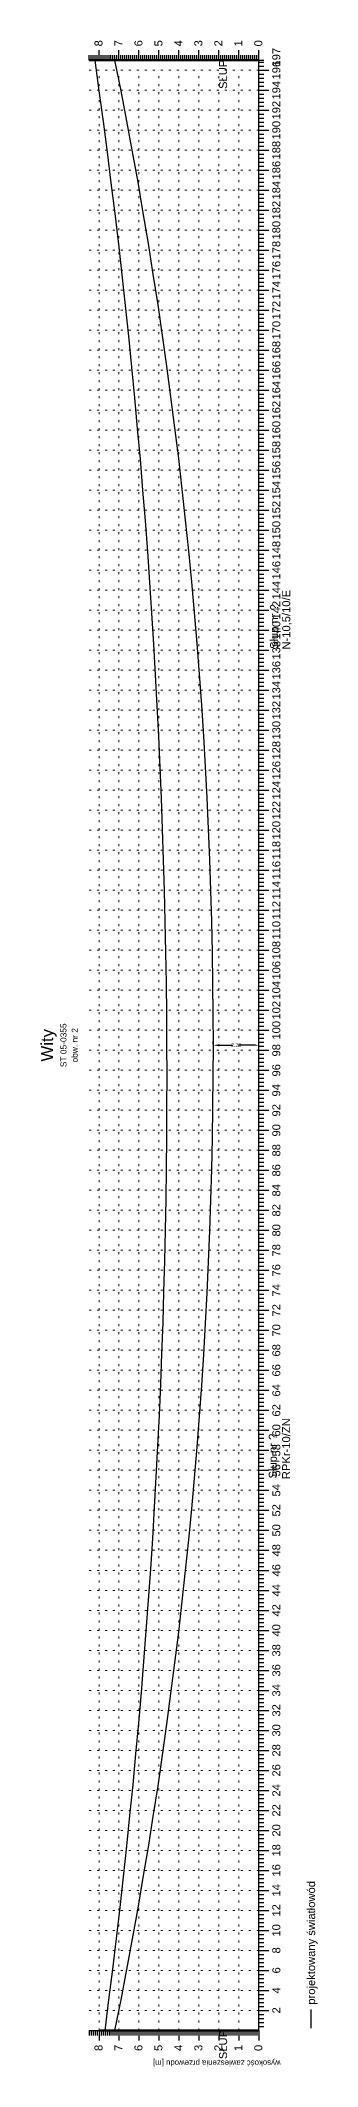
# Model space of a CAD drawing. Header units: inches. Extents: x -863 to 1426, y 1206 to 1480.
# Drawn here: x -675.5 to -661.6, y 1292.6 to 1393.9 of the extents above; entities that cross this region are included whole.
import ezdxf
from ezdxf.enums import TextEntityAlignment as Align

# ---------------------------------------------------------------- set-up
doc = ezdxf.new("R2010")
doc.units = ezdxf.units.IN
doc.header["$MEASUREMENT"] = 0
doc.linetypes.add('ACAD_ISO07W100', pattern=[3, 0, -3])
doc.layers.add('ramka', color=7, linetype='Continuous', plot=False)
doc.styles.get("Standard").update_dxf_attribs({"font": 'arial.ttf'})
doc.dimstyles.get("Standard").update_dxf_attribs({"dimtxt": 0.25, "dimasz": 0.18, "dimexe": 0.18, "dimexo": 0.0625, "dimgap": -0.09, "dimtad": 0, "dimtih": 1, "dimtoh": 1, "dimzin": 0, "dimdsep": 46, "dimtxsty": 'Standard', "dimcen": 0.09, "dimadec": 0, "dimazin": 0, "dimtfac": 1, "dimtofl": 0, "dimtmove": 0, "dimatfit": 3, "dimfxl": 1, "dimtolj": 1, "dimtzin": 0, "dimarcsym": 0})

# ---------------------------------------------------------------- blocks, each defined once
blk = doc.blocks.new('*D3')
at = {"color": 0, "lineweight": -2}
for p, q in [((-666.8, 1343.73), (-666.8, 1343.86)), ((-666.62, 1343.68), (-665.84, 1343.68)), ((-664.7, 1343.68), (-665.48, 1343.68)), ((-664.52, 1343.58), (-664.52, 1343.86))]:
    blk.add_line(p, q, dxfattribs=at)
at = {"color": 0}
for points in [[(-666.62, 1343.71), (-666.62, 1343.65), (-666.8, 1343.68)], [(-664.7, 1343.71), (-664.7, 1343.65), (-664.52, 1343.68)]]:
    blk.add_solid(points, dxfattribs=at)
at = {"layer": 'Defpoints', "color": 0}
for p in [(-666.8, 1343.67), (-664.52, 1343.68), (-664.52, 1343.52)]:
    blk.add_point(p, dxfattribs=at)
at = {"color": 0, "lineweight": 25, "insert": (-665.66, 1343.68), "char_height": 0.18, "attachment_point": 5}
blk.add_mtext('\\A1;2.28', dxfattribs=at)

msp = doc.modelspace()

# ---------------------------------------------------------------- linework, layer by layer
for p, q in [((-673.022, 1392.927), (-673.022, 1393.177)), ((-673.022, 1392.927), (-664.522, 1392.927)), ((-672.922, 1392.927), (-672.922, 1393.177)), ((-672.822, 1392.927), (-672.822, 1393.177)), ((-672.722, 1392.927), (-672.722, 1393.177)), ((-672.622, 1392.927), (-672.622, 1393.177)), ((-672.522, 1392.927), (-672.522, 1393.427)), ((-672.422, 1392.927), (-672.422, 1393.177)), ((-672.322, 1392.927), (-672.322, 1393.177)), ((-672.222, 1392.927), (-672.222, 1393.177)), ((-672.122, 1392.927), (-672.122, 1393.177)), ((-672.022, 1392.927), (-672.022, 1393.177)), ((-671.922, 1392.927), (-671.922, 1393.177)), ((-671.822, 1392.927), (-671.822, 1393.177)), ((-671.722, 1392.927), (-671.722, 1393.177)), ((-671.622, 1392.927), (-671.622, 1393.177)), ((-671.522, 1392.927), (-671.522, 1393.427)), ((-671.422, 1392.927), (-671.422, 1393.177)), ((-671.322, 1392.927), (-671.322, 1393.177)), ((-671.222, 1392.927), (-671.222, 1393.177)), ((-671.122, 1392.927), (-671.122, 1393.177)), ((-671.022, 1392.927), (-671.022, 1393.177)), ((-670.922, 1392.927), (-670.922, 1393.177)), ((-670.822, 1392.927), (-670.822, 1393.177)), ((-670.722, 1392.927), (-670.722, 1393.177)), ((-670.622, 1392.927), (-670.622, 1393.177)), ((-670.522, 1392.927), (-670.522, 1393.427)), ((-670.422, 1392.927), (-670.422, 1393.177)), ((-670.322, 1392.927), (-670.322, 1393.177)), ((-670.222, 1392.927), (-670.222, 1393.177)), ((-670.122, 1392.927), (-670.122, 1393.177)), ((-670.022, 1392.927), (-670.022, 1393.177)), ((-669.922, 1392.927), (-669.922, 1393.177)), ((-669.822, 1392.927), (-669.822, 1393.177)), ((-669.722, 1392.927), (-669.722, 1393.177)), ((-669.622, 1392.927), (-669.622, 1393.177)), ((-669.522, 1392.927), (-669.522, 1393.427)), ((-669.422, 1392.927), (-669.422, 1393.177)), ((-669.322, 1392.927), (-669.322, 1393.177)), ((-669.222, 1392.927), (-669.222, 1393.177)), ((-669.122, 1392.927), (-669.122, 1393.177)), ((-669.022, 1392.927), (-669.022, 1393.177)), ((-668.922, 1392.927), (-668.922, 1393.177)), ((-668.822, 1392.927), (-668.822, 1393.177)), ((-668.722, 1392.927), (-668.722, 1393.177)), ((-668.622, 1392.927), (-668.622, 1393.177)), ((-668.522, 1392.927), (-668.522, 1393.427)), ((-668.422, 1392.927), (-668.422, 1393.177)), ((-668.322, 1392.927), (-668.322, 1393.177)), ((-668.222, 1392.927), (-668.222, 1393.177)), ((-668.122, 1392.927), (-668.122, 1393.177)), ((-668.022, 1392.927), (-668.022, 1393.177)), ((-667.922, 1392.927), (-667.922, 1393.177)), ((-667.822, 1392.927), (-667.822, 1393.177)), ((-667.722, 1392.927), (-667.722, 1393.177)), ((-667.622, 1392.927), (-667.622, 1393.177)), ((-667.522, 1392.927), (-667.522, 1393.427)), ((-667.422, 1392.927), (-667.422, 1393.177)), ((-667.322, 1392.927), (-667.322, 1393.177)), ((-667.222, 1392.927), (-667.222, 1393.177)), ((-667.122, 1392.927), (-667.122, 1393.177)), ((-667.022, 1392.927), (-667.022, 1393.177)), ((-666.922, 1392.927), (-666.922, 1393.177)), ((-666.822, 1392.927), (-666.822, 1393.177)), ((-666.722, 1392.927), (-666.722, 1393.177)), ((-666.622, 1392.927), (-666.622, 1393.177)), ((-666.522, 1392.927), (-666.522, 1393.427)), ((-666.422, 1392.927), (-666.422, 1393.177)), ((-666.322, 1392.927), (-666.322, 1393.177)), ((-666.222, 1392.927), (-666.222, 1393.177)), ((-666.122, 1392.927), (-666.122, 1393.177)), ((-666.022, 1392.927), (-666.022, 1393.177)), ((-665.922, 1392.927), (-665.922, 1393.177)), ((-665.822, 1392.927), (-665.822, 1393.177)), ((-665.722, 1392.927), (-665.722, 1393.177)), ((-665.622, 1392.927), (-665.622, 1393.177)), ((-665.522, 1392.927), (-665.522, 1393.427)), ((-665.422, 1392.927), (-665.422, 1393.177)), ((-665.322, 1392.927), (-665.322, 1393.177)), ((-665.222, 1392.927), (-665.222, 1393.177)), ((-665.122, 1392.927), (-665.122, 1393.177)), ((-665.022, 1392.927), (-665.022, 1393.177)), ((-664.922, 1392.927), (-664.922, 1393.177)), ((-664.822, 1392.927), (-664.822, 1393.177)), ((-664.722, 1392.927), (-664.722, 1393.177)), ((-664.622, 1392.927), (-664.622, 1393.177)), ((-664.522, 1392.927), (-664.522, 1393.427)), ((-664.522, 1294.427), (-664.522, 1392.927)), ((-664.522, 1392.927), (-664.272, 1392.927)), ((-664.522, 1392.827), (-664.272, 1392.827)), ((-664.522, 1392.627), (-664.272, 1392.627)), ((-664.522, 1392.427), (-664.022, 1392.427)), ((-664.522, 1392.227), (-664.272, 1392.227)), ((-664.522, 1392.027), (-664.272, 1392.027)), ((-664.522, 1391.827), (-664.272, 1391.827)), ((-664.522, 1391.627), (-664.272, 1391.627)), ((-664.522, 1391.427), (-664.022, 1391.427)), ((-664.522, 1391.227), (-664.272, 1391.227)), ((-664.522, 1391.027), (-664.272, 1391.027)), ((-664.522, 1390.827), (-664.272, 1390.827)), ((-664.522, 1390.627), (-664.272, 1390.627)), ((-664.522, 1390.427), (-664.022, 1390.427)), ((-664.522, 1390.227), (-664.272, 1390.227)), ((-664.522, 1390.027), (-664.272, 1390.027)), ((-664.522, 1389.827), (-664.272, 1389.827)), ((-664.522, 1389.627), (-664.272, 1389.627)), ((-664.522, 1389.427), (-664.022, 1389.427)), ((-664.522, 1389.227), (-664.272, 1389.227)), ((-664.522, 1389.027), (-664.272, 1389.027)), ((-664.522, 1388.827), (-664.272, 1388.827)), ((-664.522, 1388.627), (-664.272, 1388.627)), ((-664.522, 1388.427), (-664.022, 1388.427)), ((-664.522, 1388.227), (-664.272, 1388.227)), ((-664.522, 1388.027), (-664.272, 1388.027)), ((-664.522, 1387.827), (-664.272, 1387.827)), ((-664.522, 1387.627), (-664.272, 1387.627)), ((-664.522, 1387.427), (-664.022, 1387.427)), ((-664.522, 1387.227), (-664.272, 1387.227)), ((-664.522, 1387.027), (-664.272, 1387.027)), ((-664.522, 1386.827), (-664.272, 1386.827)), ((-664.522, 1386.627), (-664.272, 1386.627)), ((-664.522, 1386.427), (-664.022, 1386.427)), ((-664.522, 1386.227), (-664.272, 1386.227)), ((-664.522, 1386.027), (-664.272, 1386.027)), ((-664.522, 1385.827), (-664.272, 1385.827)), ((-664.522, 1385.627), (-664.272, 1385.627)), ((-664.522, 1385.427), (-664.022, 1385.427)), ((-664.522, 1385.227), (-664.272, 1385.227)), ((-664.522, 1385.027), (-664.272, 1385.027)), ((-664.522, 1384.827), (-664.272, 1384.827)), ((-664.522, 1384.627), (-664.272, 1384.627)), ((-664.522, 1384.427), (-664.022, 1384.427)), ((-664.522, 1384.227), (-664.272, 1384.227)), ((-664.522, 1384.027), (-664.272, 1384.027)), ((-664.522, 1383.827), (-664.272, 1383.827)), ((-664.522, 1383.627), (-664.272, 1383.627)), ((-664.522, 1383.427), (-664.022, 1383.427)), ((-664.522, 1383.227), (-664.272, 1383.227)), ((-664.522, 1383.027), (-664.272, 1383.027)), ((-664.522, 1382.827), (-664.272, 1382.827)), ((-664.522, 1382.627), (-664.272, 1382.627)), ((-664.522, 1382.427), (-664.022, 1382.427)), ((-664.522, 1382.227), (-664.272, 1382.227)), ((-664.522, 1382.027), (-664.272, 1382.027)), ((-664.522, 1381.827), (-664.272, 1381.827)), ((-664.522, 1381.627), (-664.272, 1381.627)), ((-664.522, 1381.427), (-664.022, 1381.427)), ((-664.522, 1381.227), (-664.272, 1381.227)), ((-664.522, 1381.027), (-664.272, 1381.027)), ((-664.522, 1380.827), (-664.272, 1380.827)), ((-664.522, 1380.627), (-664.272, 1380.627)), ((-664.522, 1380.427), (-664.022, 1380.427)), ((-664.522, 1380.227), (-664.272, 1380.227)), ((-664.522, 1380.027), (-664.272, 1380.027)), ((-664.522, 1379.827), (-664.272, 1379.827)), ((-664.522, 1379.627), (-664.272, 1379.627)), ((-664.522, 1379.427), (-664.022, 1379.427)), ((-664.522, 1379.227), (-664.272, 1379.227)), ((-664.522, 1379.027), (-664.272, 1379.027)), ((-664.522, 1378.827), (-664.272, 1378.827)), ((-664.522, 1378.627), (-664.272, 1378.627)), ((-664.522, 1378.427), (-664.022, 1378.427)), ((-664.522, 1378.227), (-664.272, 1378.227)), ((-664.522, 1378.027), (-664.272, 1378.027)), ((-664.522, 1377.827), (-664.272, 1377.827)), ((-664.522, 1377.627), (-664.272, 1377.627)), ((-664.522, 1377.427), (-664.022, 1377.427)), ((-664.522, 1377.227), (-664.272, 1377.227)), ((-664.522, 1377.027), (-664.272, 1377.027)), ((-664.522, 1376.827), (-664.272, 1376.827)), ((-664.522, 1376.627), (-664.272, 1376.627)), ((-664.522, 1376.427), (-664.022, 1376.427)), ((-664.522, 1376.227), (-664.272, 1376.227)), ((-664.522, 1376.027), (-664.272, 1376.027)), ((-664.522, 1375.827), (-664.272, 1375.827)), ((-664.522, 1375.627), (-664.272, 1375.627)), ((-664.522, 1375.427), (-664.022, 1375.427)), ((-664.522, 1375.227), (-664.272, 1375.227)), ((-664.522, 1375.027), (-664.272, 1375.027)), ((-664.522, 1374.827), (-664.272, 1374.827)), ((-664.522, 1374.627), (-664.272, 1374.627)), ((-664.522, 1374.427), (-664.022, 1374.427)), ((-664.522, 1374.227), (-664.272, 1374.227)), ((-664.522, 1374.027), (-664.272, 1374.027)), ((-664.522, 1373.827), (-664.272, 1373.827)), ((-664.522, 1373.627), (-664.272, 1373.627)), ((-664.522, 1373.427), (-664.022, 1373.427)), ((-664.522, 1373.227), (-664.272, 1373.227)), ((-664.522, 1373.027), (-664.272, 1373.027)), ((-664.522, 1372.827), (-664.272, 1372.827)), ((-664.522, 1372.627), (-664.272, 1372.627)), ((-664.522, 1372.427), (-664.022, 1372.427)), ((-664.522, 1372.227), (-664.272, 1372.227)), ((-664.522, 1372.027), (-664.272, 1372.027)), ((-664.522, 1371.827), (-664.272, 1371.827)), ((-664.522, 1371.627), (-664.272, 1371.627)), ((-664.522, 1371.427), (-664.022, 1371.427)), ((-664.522, 1371.227), (-664.272, 1371.227)), ((-664.522, 1371.027), (-664.272, 1371.027)), ((-664.522, 1370.827), (-664.272, 1370.827)), ((-664.522, 1370.627), (-664.272, 1370.627)), ((-664.522, 1370.427), (-664.022, 1370.427)), ((-664.522, 1370.227), (-664.272, 1370.227)), ((-664.522, 1370.027), (-664.272, 1370.027)), ((-664.522, 1369.827), (-664.272, 1369.827)), ((-664.522, 1369.627), (-664.272, 1369.627)), ((-664.522, 1369.427), (-664.022, 1369.427)), ((-664.522, 1369.227), (-664.272, 1369.227)), ((-664.522, 1369.027), (-664.272, 1369.027)), ((-664.522, 1368.827), (-664.272, 1368.827)), ((-664.522, 1368.627), (-664.272, 1368.627)), ((-664.522, 1368.427), (-664.022, 1368.427)), ((-664.522, 1368.227), (-664.272, 1368.227)), ((-664.522, 1368.027), (-664.272, 1368.027)), ((-664.522, 1367.827), (-664.272, 1367.827)), ((-664.522, 1367.627), (-664.272, 1367.627)), ((-664.522, 1367.427), (-664.022, 1367.427)), ((-664.522, 1367.227), (-664.272, 1367.227)), ((-664.522, 1367.027), (-664.272, 1367.027)), ((-664.522, 1366.827), (-664.272, 1366.827)), ((-664.522, 1366.627), (-664.272, 1366.627)), ((-664.522, 1366.427), (-664.022, 1366.427)), ((-664.522, 1366.227), (-664.272, 1366.227)), ((-664.522, 1366.027), (-664.272, 1366.027)), ((-664.522, 1365.827), (-664.272, 1365.827)), ((-664.522, 1365.627), (-664.272, 1365.627)), ((-664.522, 1365.427), (-664.022, 1365.427)), ((-664.522, 1365.227), (-664.272, 1365.227)), ((-664.522, 1365.027), (-664.272, 1365.027)), ((-664.522, 1364.827), (-664.272, 1364.827)), ((-664.522, 1364.627), (-664.272, 1364.627)), ((-664.522, 1364.427), (-664.022, 1364.427)), ((-664.522, 1364.227), (-664.272, 1364.227)), ((-664.522, 1364.027), (-664.272, 1364.027)), ((-664.522, 1363.827), (-664.272, 1363.827)), ((-664.522, 1363.627), (-664.272, 1363.627)), ((-664.522, 1363.427), (-664.022, 1363.427)), ((-664.522, 1363.227), (-664.272, 1363.227)), ((-664.522, 1363.027), (-664.272, 1363.027)), ((-664.522, 1362.827), (-664.272, 1362.827)), ((-664.522, 1362.627), (-664.272, 1362.627)), ((-664.522, 1362.427), (-664.022, 1362.427)), ((-664.522, 1362.227), (-664.272, 1362.227)), ((-664.522, 1362.027), (-664.272, 1362.027)), ((-664.522, 1361.827), (-664.272, 1361.827)), ((-664.522, 1361.627), (-664.272, 1361.627)), ((-664.522, 1361.427), (-664.022, 1361.427)), ((-664.522, 1361.227), (-664.272, 1361.227)), ((-664.522, 1361.027), (-664.272, 1361.027)), ((-664.522, 1360.827), (-664.272, 1360.827)), ((-664.522, 1360.627), (-664.272, 1360.627)), ((-664.522, 1360.427), (-664.022, 1360.427)), ((-664.522, 1360.227), (-664.272, 1360.227)), ((-664.522, 1360.027), (-664.272, 1360.027)), ((-664.522, 1359.827), (-664.272, 1359.827)), ((-664.522, 1359.627), (-664.272, 1359.627)), ((-664.522, 1359.427), (-664.022, 1359.427)), ((-664.522, 1359.227), (-664.272, 1359.227)), ((-664.522, 1359.027), (-664.272, 1359.027)), ((-664.522, 1358.827), (-664.272, 1358.827)), ((-664.522, 1358.627), (-664.272, 1358.627)), ((-664.522, 1358.427), (-664.022, 1358.427)), ((-664.522, 1358.227), (-664.272, 1358.227)), ((-664.522, 1358.027), (-664.272, 1358.027)), ((-664.522, 1357.827), (-664.272, 1357.827)), ((-664.522, 1357.627), (-664.272, 1357.627)), ((-664.522, 1357.427), (-664.022, 1357.427)), ((-664.522, 1357.227), (-664.272, 1357.227)), ((-664.522, 1357.027), (-664.272, 1357.027)), ((-664.522, 1356.827), (-664.272, 1356.827)), ((-664.522, 1356.627), (-664.272, 1356.627)), ((-664.522, 1356.427), (-664.022, 1356.427)), ((-664.522, 1356.227), (-664.272, 1356.227)), ((-664.522, 1356.027), (-664.272, 1356.027)), ((-664.522, 1355.827), (-664.272, 1355.827)), ((-664.522, 1355.627), (-664.272, 1355.627)), ((-664.522, 1355.427), (-664.022, 1355.427)), ((-664.522, 1355.227), (-664.272, 1355.227)), ((-664.522, 1355.027), (-664.272, 1355.027)), ((-664.522, 1354.827), (-664.272, 1354.827)), ((-664.522, 1354.627), (-664.272, 1354.627)), ((-664.522, 1354.427), (-664.022, 1354.427)), ((-664.522, 1354.227), (-664.272, 1354.227)), ((-664.522, 1354.027), (-664.272, 1354.027)), ((-664.522, 1353.827), (-664.272, 1353.827)), ((-664.522, 1353.627), (-664.272, 1353.627)), ((-664.522, 1353.427), (-664.022, 1353.427)), ((-664.522, 1353.227), (-664.272, 1353.227)), ((-664.522, 1353.027), (-664.272, 1353.027)), ((-664.522, 1352.827), (-664.272, 1352.827)), ((-664.522, 1352.627), (-664.272, 1352.627)), ((-664.522, 1352.427), (-664.022, 1352.427)), ((-664.522, 1352.227), (-664.272, 1352.227)), ((-664.522, 1352.027), (-664.272, 1352.027)), ((-664.522, 1351.827), (-664.272, 1351.827)), ((-664.522, 1351.627), (-664.272, 1351.627)), ((-664.522, 1351.427), (-664.022, 1351.427)), ((-664.522, 1351.227), (-664.272, 1351.227)), ((-664.522, 1351.027), (-664.272, 1351.027)), ((-664.522, 1350.827), (-664.272, 1350.827)), ((-664.522, 1350.627), (-664.272, 1350.627)), ((-664.522, 1350.427), (-664.022, 1350.427)), ((-664.522, 1350.227), (-664.272, 1350.227)), ((-664.522, 1350.027), (-664.272, 1350.027)), ((-664.522, 1349.827), (-664.272, 1349.827)), ((-664.522, 1349.627), (-664.272, 1349.627)), ((-664.522, 1349.427), (-664.022, 1349.427)), ((-664.522, 1349.227), (-664.272, 1349.227)), ((-664.522, 1349.027), (-664.272, 1349.027)), ((-664.522, 1348.827), (-664.272, 1348.827)), ((-664.522, 1348.627), (-664.272, 1348.627)), ((-664.522, 1348.427), (-664.022, 1348.427)), ((-664.522, 1348.227), (-664.272, 1348.227)), ((-664.522, 1348.027), (-664.272, 1348.027)), ((-664.522, 1347.827), (-664.272, 1347.827)), ((-664.522, 1347.627), (-664.272, 1347.627)), ((-664.522, 1347.427), (-664.022, 1347.427)), ((-664.522, 1347.227), (-664.272, 1347.227)), ((-664.522, 1347.027), (-664.272, 1347.027)), ((-664.522, 1346.827), (-664.272, 1346.827)), ((-664.522, 1346.627), (-664.272, 1346.627)), ((-664.522, 1346.427), (-664.022, 1346.427)), ((-664.522, 1346.227), (-664.272, 1346.227)), ((-664.522, 1346.027), (-664.272, 1346.027)), ((-664.522, 1345.827), (-664.272, 1345.827)), ((-664.522, 1345.627), (-664.272, 1345.627)), ((-664.522, 1345.427), (-664.022, 1345.427)), ((-664.522, 1345.227), (-664.272, 1345.227)), ((-664.522, 1345.027), (-664.272, 1345.027)), ((-664.522, 1344.827), (-664.272, 1344.827)), ((-664.522, 1344.627), (-664.272, 1344.627)), ((-664.522, 1344.427), (-664.022, 1344.427)), ((-664.522, 1344.227), (-664.272, 1344.227)), ((-664.522, 1344.027), (-664.272, 1344.027)), ((-664.522, 1343.827), (-664.272, 1343.827)), ((-664.522, 1343.627), (-664.272, 1343.627)), ((-664.522, 1343.427), (-664.022, 1343.427)), ((-664.522, 1343.227), (-664.272, 1343.227)), ((-664.522, 1343.027), (-664.272, 1343.027)), ((-664.522, 1342.827), (-664.272, 1342.827)), ((-664.522, 1342.627), (-664.272, 1342.627)), ((-664.522, 1342.427), (-664.022, 1342.427)), ((-664.522, 1342.227), (-664.272, 1342.227)), ((-664.522, 1342.027), (-664.272, 1342.027)), ((-664.522, 1341.827), (-664.272, 1341.827)), ((-664.522, 1341.627), (-664.272, 1341.627)), ((-664.522, 1341.427), (-664.022, 1341.427)), ((-664.522, 1341.227), (-664.272, 1341.227)), ((-664.522, 1341.027), (-664.272, 1341.027)), ((-664.522, 1340.827), (-664.272, 1340.827)), ((-664.522, 1340.627), (-664.272, 1340.627)), ((-664.522, 1340.427), (-664.022, 1340.427)), ((-664.522, 1340.227), (-664.272, 1340.227)), ((-664.522, 1340.027), (-664.272, 1340.027)), ((-664.522, 1339.827), (-664.272, 1339.827)), ((-664.522, 1339.627), (-664.272, 1339.627)), ((-664.522, 1339.427), (-664.022, 1339.427)), ((-664.522, 1339.227), (-664.272, 1339.227)), ((-664.522, 1339.027), (-664.272, 1339.027)), ((-664.522, 1338.827), (-664.272, 1338.827)), ((-664.522, 1338.627), (-664.272, 1338.627)), ((-664.522, 1338.427), (-664.022, 1338.427)), ((-664.522, 1338.227), (-664.272, 1338.227)), ((-664.522, 1338.027), (-664.272, 1338.027)), ((-664.522, 1337.827), (-664.272, 1337.827)), ((-664.522, 1337.627), (-664.272, 1337.627)), ((-664.522, 1337.427), (-664.022, 1337.427)), ((-664.522, 1337.227), (-664.272, 1337.227)), ((-664.522, 1337.027), (-664.272, 1337.027)), ((-664.522, 1336.827), (-664.272, 1336.827)), ((-664.522, 1336.627), (-664.272, 1336.627)), ((-664.522, 1336.427), (-664.022, 1336.427)), ((-664.522, 1336.227), (-664.272, 1336.227)), ((-664.522, 1336.027), (-664.272, 1336.027)), ((-664.522, 1335.827), (-664.272, 1335.827)), ((-664.522, 1335.627), (-664.272, 1335.627)), ((-664.522, 1335.427), (-664.022, 1335.427)), ((-664.522, 1335.227), (-664.272, 1335.227)), ((-664.522, 1335.027), (-664.272, 1335.027)), ((-664.522, 1334.827), (-664.272, 1334.827)), ((-664.522, 1334.627), (-664.272, 1334.627)), ((-664.522, 1334.427), (-664.022, 1334.427)), ((-664.522, 1334.227), (-664.272, 1334.227)), ((-664.522, 1334.027), (-664.272, 1334.027)), ((-664.522, 1333.827), (-664.272, 1333.827)), ((-664.522, 1333.627), (-664.272, 1333.627)), ((-664.522, 1333.427), (-664.022, 1333.427)), ((-664.522, 1333.227), (-664.272, 1333.227)), ((-664.522, 1333.027), (-664.272, 1333.027)), ((-664.522, 1332.827), (-664.272, 1332.827)), ((-664.522, 1332.627), (-664.272, 1332.627)), ((-664.522, 1332.427), (-664.022, 1332.427)), ((-664.522, 1332.227), (-664.272, 1332.227)), ((-664.522, 1332.027), (-664.272, 1332.027)), ((-664.522, 1331.827), (-664.272, 1331.827)), ((-664.522, 1331.627), (-664.272, 1331.627)), ((-664.522, 1331.427), (-664.022, 1331.427)), ((-664.522, 1331.227), (-664.272, 1331.227)), ((-664.522, 1331.027), (-664.272, 1331.027)), ((-664.522, 1330.827), (-664.272, 1330.827)), ((-664.522, 1330.627), (-664.272, 1330.627)), ((-664.522, 1330.427), (-664.022, 1330.427)), ((-664.522, 1330.227), (-664.272, 1330.227)), ((-664.522, 1330.027), (-664.272, 1330.027)), ((-664.522, 1329.827), (-664.272, 1329.827)), ((-664.522, 1329.627), (-664.272, 1329.627)), ((-664.522, 1329.427), (-664.022, 1329.427)), ((-664.522, 1329.227), (-664.272, 1329.227)), ((-664.522, 1329.027), (-664.272, 1329.027)), ((-664.522, 1328.827), (-664.272, 1328.827)), ((-664.522, 1328.627), (-664.272, 1328.627)), ((-664.522, 1328.427), (-664.022, 1328.427)), ((-664.522, 1328.227), (-664.272, 1328.227)), ((-664.522, 1328.027), (-664.272, 1328.027)), ((-664.522, 1327.827), (-664.272, 1327.827)), ((-664.522, 1327.627), (-664.272, 1327.627)), ((-664.522, 1327.427), (-664.022, 1327.427)), ((-664.522, 1327.227), (-664.272, 1327.227)), ((-664.522, 1327.027), (-664.272, 1327.027)), ((-664.522, 1326.827), (-664.272, 1326.827)), ((-664.522, 1326.627), (-664.272, 1326.627)), ((-664.522, 1326.427), (-664.022, 1326.427)), ((-664.522, 1326.227), (-664.272, 1326.227)), ((-664.522, 1326.027), (-664.272, 1326.027)), ((-664.522, 1325.827), (-664.272, 1325.827)), ((-664.522, 1325.627), (-664.272, 1325.627)), ((-664.522, 1325.427), (-664.022, 1325.427)), ((-664.522, 1325.227), (-664.272, 1325.227)), ((-664.522, 1325.027), (-664.272, 1325.027)), ((-664.522, 1324.827), (-664.272, 1324.827)), ((-664.522, 1324.627), (-664.272, 1324.627)), ((-664.522, 1324.427), (-664.022, 1324.427)), ((-664.522, 1324.227), (-664.272, 1324.227)), ((-664.522, 1324.027), (-664.272, 1324.027)), ((-664.522, 1323.827), (-664.272, 1323.827)), ((-664.522, 1323.627), (-664.272, 1323.627)), ((-664.522, 1323.427), (-664.022, 1323.427)), ((-664.522, 1323.227), (-664.272, 1323.227)), ((-664.522, 1323.027), (-664.272, 1323.027)), ((-664.522, 1322.827), (-664.272, 1322.827)), ((-664.522, 1322.627), (-664.272, 1322.627)), ((-664.522, 1322.427), (-664.022, 1322.427)), ((-664.522, 1322.227), (-664.272, 1322.227)), ((-664.522, 1322.027), (-664.272, 1322.027)), ((-664.522, 1321.827), (-664.272, 1321.827)), ((-664.522, 1321.627), (-664.272, 1321.627)), ((-664.522, 1321.427), (-664.022, 1321.427)), ((-664.522, 1321.227), (-664.272, 1321.227)), ((-664.522, 1321.027), (-664.272, 1321.027)), ((-664.522, 1320.827), (-664.272, 1320.827)), ((-664.522, 1320.627), (-664.272, 1320.627)), ((-664.522, 1320.427), (-664.022, 1320.427)), ((-664.522, 1320.227), (-664.272, 1320.227)), ((-664.522, 1320.027), (-664.272, 1320.027)), ((-664.522, 1319.827), (-664.272, 1319.827)), ((-664.522, 1319.627), (-664.272, 1319.627)), ((-664.522, 1319.427), (-664.022, 1319.427)), ((-664.522, 1319.227), (-664.272, 1319.227)), ((-664.522, 1319.027), (-664.272, 1319.027)), ((-664.522, 1318.827), (-664.272, 1318.827)), ((-664.522, 1318.627), (-664.272, 1318.627)), ((-664.522, 1318.427), (-664.022, 1318.427)), ((-664.522, 1318.227), (-664.272, 1318.227)), ((-664.522, 1318.027), (-664.272, 1318.027)), ((-664.522, 1317.827), (-664.272, 1317.827)), ((-664.522, 1317.627), (-664.272, 1317.627)), ((-664.522, 1317.427), (-664.022, 1317.427)), ((-664.522, 1317.227), (-664.272, 1317.227)), ((-664.522, 1317.027), (-664.272, 1317.027)), ((-664.522, 1316.827), (-664.272, 1316.827)), ((-664.522, 1316.627), (-664.272, 1316.627)), ((-664.522, 1316.427), (-664.022, 1316.427)), ((-664.522, 1316.227), (-664.272, 1316.227)), ((-664.522, 1316.027), (-664.272, 1316.027)), ((-664.522, 1315.827), (-664.272, 1315.827)), ((-664.522, 1315.627), (-664.272, 1315.627)), ((-664.522, 1315.427), (-664.022, 1315.427)), ((-664.522, 1315.227), (-664.272, 1315.227)), ((-664.522, 1315.027), (-664.272, 1315.027)), ((-664.522, 1314.827), (-664.272, 1314.827)), ((-664.522, 1314.627), (-664.272, 1314.627)), ((-664.522, 1314.427), (-664.022, 1314.427)), ((-664.522, 1314.227), (-664.272, 1314.227)), ((-664.522, 1314.027), (-664.272, 1314.027)), ((-664.522, 1313.827), (-664.272, 1313.827)), ((-664.522, 1313.627), (-664.272, 1313.627)), ((-664.522, 1313.427), (-664.022, 1313.427)), ((-664.522, 1313.227), (-664.272, 1313.227)), ((-664.522, 1313.027), (-664.272, 1313.027)), ((-664.522, 1312.827), (-664.272, 1312.827)), ((-664.522, 1312.627), (-664.272, 1312.627)), ((-664.522, 1312.427), (-664.022, 1312.427)), ((-664.522, 1312.227), (-664.272, 1312.227)), ((-664.522, 1312.027), (-664.272, 1312.027)), ((-664.522, 1311.827), (-664.272, 1311.827)), ((-664.522, 1311.627), (-664.272, 1311.627)), ((-664.522, 1311.427), (-664.022, 1311.427)), ((-664.522, 1311.227), (-664.272, 1311.227)), ((-664.522, 1311.027), (-664.272, 1311.027)), ((-664.522, 1310.827), (-664.272, 1310.827)), ((-664.522, 1310.627), (-664.272, 1310.627)), ((-664.522, 1310.427), (-664.022, 1310.427)), ((-664.522, 1310.227), (-664.272, 1310.227)), ((-664.522, 1310.027), (-664.272, 1310.027)), ((-664.522, 1309.827), (-664.272, 1309.827)), ((-664.522, 1309.627), (-664.272, 1309.627)), ((-664.522, 1309.427), (-664.022, 1309.427)), ((-664.522, 1309.227), (-664.272, 1309.227)), ((-664.522, 1309.027), (-664.272, 1309.027)), ((-664.522, 1308.827), (-664.272, 1308.827)), ((-664.522, 1308.627), (-664.272, 1308.627)), ((-664.522, 1308.427), (-664.022, 1308.427)), ((-664.522, 1308.227), (-664.272, 1308.227)), ((-664.522, 1308.027), (-664.272, 1308.027)), ((-664.522, 1307.827), (-664.272, 1307.827)), ((-664.522, 1307.627), (-664.272, 1307.627)), ((-664.522, 1307.427), (-664.022, 1307.427)), ((-664.522, 1307.227), (-664.272, 1307.227)), ((-664.522, 1307.027), (-664.272, 1307.027)), ((-664.522, 1306.827), (-664.272, 1306.827)), ((-664.522, 1306.627), (-664.272, 1306.627)), ((-664.522, 1306.427), (-664.022, 1306.427)), ((-664.522, 1306.227), (-664.272, 1306.227)), ((-664.522, 1306.027), (-664.272, 1306.027)), ((-664.522, 1305.827), (-664.272, 1305.827)), ((-664.522, 1305.627), (-664.272, 1305.627)), ((-664.522, 1305.427), (-664.022, 1305.427)), ((-664.522, 1305.227), (-664.272, 1305.227)), ((-664.522, 1305.027), (-664.272, 1305.027)), ((-664.522, 1304.827), (-664.272, 1304.827)), ((-664.522, 1304.627), (-664.272, 1304.627)), ((-664.522, 1304.427), (-664.022, 1304.427)), ((-664.522, 1304.227), (-664.272, 1304.227)), ((-664.522, 1304.027), (-664.272, 1304.027)), ((-664.522, 1303.827), (-664.272, 1303.827)), ((-664.522, 1303.627), (-664.272, 1303.627)), ((-664.522, 1303.427), (-664.022, 1303.427)), ((-664.522, 1303.227), (-664.272, 1303.227)), ((-664.522, 1303.027), (-664.272, 1303.027)), ((-664.522, 1302.827), (-664.272, 1302.827)), ((-664.522, 1302.627), (-664.272, 1302.627)), ((-664.522, 1302.427), (-664.022, 1302.427)), ((-664.522, 1302.227), (-664.272, 1302.227)), ((-664.522, 1302.027), (-664.272, 1302.027)), ((-664.522, 1301.827), (-664.272, 1301.827)), ((-664.522, 1301.627), (-664.272, 1301.627)), ((-664.522, 1301.427), (-664.022, 1301.427)), ((-664.522, 1301.227), (-664.272, 1301.227)), ((-664.522, 1301.027), (-664.272, 1301.027)), ((-664.522, 1300.827), (-664.272, 1300.827)), ((-664.522, 1300.627), (-664.272, 1300.627)), ((-664.522, 1300.427), (-664.022, 1300.427)), ((-664.522, 1300.227), (-664.272, 1300.227)), ((-664.522, 1300.027), (-664.272, 1300.027)), ((-664.522, 1299.827), (-664.272, 1299.827)), ((-664.522, 1299.627), (-664.272, 1299.627)), ((-664.522, 1299.427), (-664.022, 1299.427)), ((-664.522, 1299.227), (-664.272, 1299.227)), ((-664.522, 1299.027), (-664.272, 1299.027)), ((-664.522, 1298.827), (-664.272, 1298.827)), ((-664.522, 1298.627), (-664.272, 1298.627)), ((-664.522, 1298.427), (-664.022, 1298.427)), ((-664.522, 1298.227), (-664.272, 1298.227)), ((-664.522, 1298.027), (-664.272, 1298.027)), ((-664.522, 1297.827), (-664.272, 1297.827)), ((-664.522, 1297.627), (-664.272, 1297.627)), ((-664.522, 1297.427), (-664.022, 1297.427)), ((-664.522, 1297.227), (-664.272, 1297.227)), ((-664.522, 1297.027), (-664.272, 1297.027)), ((-664.522, 1296.827), (-664.272, 1296.827)), ((-664.522, 1296.627), (-664.272, 1296.627)), ((-664.522, 1296.427), (-664.022, 1296.427)), ((-664.522, 1296.227), (-664.272, 1296.227)), ((-664.522, 1296.027), (-664.272, 1296.027)), ((-664.522, 1295.827), (-664.272, 1295.827)), ((-664.522, 1295.627), (-664.272, 1295.627)), ((-664.522, 1295.427), (-664.022, 1295.427)), ((-664.522, 1295.227), (-664.272, 1295.227)), ((-664.522, 1295.027), (-664.272, 1295.027)), ((-664.522, 1294.827), (-664.272, 1294.827)), ((-664.522, 1294.627), (-664.272, 1294.627)), ((-673.022, 1294.427), (-664.522, 1294.427)), ((-673.022, 1294.427), (-673.022, 1294.177)), ((-672.922, 1294.427), (-672.922, 1294.177)), ((-672.822, 1294.427), (-672.822, 1294.177)), ((-672.722, 1294.427), (-672.722, 1294.177)), ((-672.622, 1294.427), (-672.622, 1294.177)), ((-672.522, 1294.427), (-672.522, 1293.927)), ((-672.422, 1294.427), (-672.422, 1294.177)), ((-672.322, 1294.427), (-672.322, 1294.177)), ((-672.222, 1294.427), (-672.222, 1294.177)), ((-672.122, 1294.427), (-672.122, 1294.177)), ((-672.022, 1294.427), (-672.022, 1294.177)), ((-671.922, 1294.427), (-671.922, 1294.177)), ((-671.822, 1294.427), (-671.822, 1294.177)), ((-671.722, 1294.427), (-671.722, 1294.177)), ((-671.622, 1294.427), (-671.622, 1294.177)), ((-671.522, 1294.427), (-671.522, 1293.927)), ((-671.422, 1294.427), (-671.422, 1294.177)), ((-671.322, 1294.427), (-671.322, 1294.177)), ((-671.222, 1294.427), (-671.222, 1294.177)), ((-671.122, 1294.427), (-671.122, 1294.177)), ((-671.022, 1294.427), (-671.022, 1294.177)), ((-670.922, 1294.427), (-670.922, 1294.177)), ((-670.822, 1294.427), (-670.822, 1294.177)), ((-670.722, 1294.427), (-670.722, 1294.177)), ((-670.622, 1294.427), (-670.622, 1294.177)), ((-670.522, 1294.427), (-670.522, 1293.927)), ((-670.422, 1294.427), (-670.422, 1294.177)), ((-670.322, 1294.427), (-670.322, 1294.177)), ((-670.222, 1294.427), (-670.222, 1294.177)), ((-670.122, 1294.427), (-670.122, 1294.177)), ((-670.022, 1294.427), (-670.022, 1294.177)), ((-669.922, 1294.427), (-669.922, 1294.177)), ((-669.822, 1294.427), (-669.822, 1294.177)), ((-669.722, 1294.427), (-669.722, 1294.177)), ((-669.622, 1294.427), (-669.622, 1294.177)), ((-669.522, 1294.427), (-669.522, 1293.927)), ((-669.422, 1294.427), (-669.422, 1294.177)), ((-669.322, 1294.427), (-669.322, 1294.177)), ((-669.222, 1294.427), (-669.222, 1294.177)), ((-669.122, 1294.427), (-669.122, 1294.177)), ((-669.022, 1294.427), (-669.022, 1294.177)), ((-668.922, 1294.427), (-668.922, 1294.177)), ((-668.822, 1294.427), (-668.822, 1294.177)), ((-668.722, 1294.427), (-668.722, 1294.177)), ((-668.622, 1294.427), (-668.622, 1294.177)), ((-668.522, 1294.427), (-668.522, 1293.927)), ((-668.422, 1294.427), (-668.422, 1294.177)), ((-668.322, 1294.427), (-668.322, 1294.177)), ((-668.222, 1294.427), (-668.222, 1294.177)), ((-668.122, 1294.427), (-668.122, 1294.177)), ((-668.022, 1294.427), (-668.022, 1294.177)), ((-667.922, 1294.427), (-667.922, 1294.177)), ((-667.822, 1294.427), (-667.822, 1294.177)), ((-667.722, 1294.427), (-667.722, 1294.177)), ((-667.622, 1294.427), (-667.622, 1294.177)), ((-667.522, 1294.427), (-667.522, 1293.927)), ((-667.422, 1294.427), (-667.422, 1294.177)), ((-667.322, 1294.427), (-667.322, 1294.177)), ((-667.222, 1294.427), (-667.222, 1294.177)), ((-667.122, 1294.427), (-667.122, 1294.177)), ((-667.022, 1294.427), (-667.022, 1294.177)), ((-666.922, 1294.427), (-666.922, 1294.177)), ((-666.822, 1294.427), (-666.822, 1294.177)), ((-666.722, 1294.427), (-666.722, 1294.177)), ((-666.622, 1294.427), (-666.622, 1294.177)), ((-666.522, 1294.427), (-666.522, 1293.927)), ((-666.422, 1294.427), (-666.422, 1294.177)), ((-666.322, 1294.427), (-666.322, 1294.177)), ((-666.222, 1294.427), (-666.222, 1294.177)), ((-666.122, 1294.427), (-666.122, 1294.177)), ((-666.022, 1294.427), (-666.022, 1294.177)), ((-665.922, 1294.427), (-665.922, 1294.177)), ((-665.822, 1294.427), (-665.822, 1294.177)), ((-665.722, 1294.427), (-665.722, 1294.177)), ((-665.622, 1294.427), (-665.622, 1294.177)), ((-665.522, 1294.427), (-665.522, 1293.927)), ((-665.422, 1294.427), (-665.422, 1294.177)), ((-665.322, 1294.427), (-665.322, 1294.177)), ((-665.222, 1294.427), (-665.222, 1294.177)), ((-665.122, 1294.427), (-665.122, 1294.177)), ((-665.022, 1294.427), (-665.022, 1294.177)), ((-664.922, 1294.427), (-664.922, 1294.177)), ((-664.822, 1294.427), (-664.822, 1294.177)), ((-664.722, 1294.427), (-664.722, 1294.177)), ((-664.622, 1294.427), (-664.622, 1294.177)), ((-664.522, 1294.427), (-664.522, 1293.927))]:
    msp.add_line(p, q)
at = {"linetype": 'ACAD_ISO07W100', "lineweight": 15, "ltscale": 0.1}
for p, q in [((-664.522, 1392.927), (-673.022, 1392.927)), ((-664.522, 1392.427), (-673.022, 1392.427)), ((-672.522, 1294.427), (-672.522, 1392.427)), ((-671.522, 1294.427), (-671.522, 1392.427)), ((-670.522, 1294.427), (-670.522, 1392.427)), ((-669.522, 1294.427), (-669.522, 1392.427)), ((-668.522, 1294.427), (-668.522, 1392.427)), ((-667.522, 1294.427), (-667.522, 1392.427)), ((-666.522, 1294.427), (-666.522, 1392.427)), ((-665.522, 1294.427), (-665.522, 1392.427)), ((-664.522, 1294.427), (-664.522, 1392.427)), ((-664.522, 1391.427), (-673.022, 1391.427)), ((-664.522, 1390.427), (-673.022, 1390.427)), ((-664.522, 1389.427), (-673.022, 1389.427)), ((-664.522, 1388.427), (-673.022, 1388.427)), ((-664.522, 1387.427), (-673.022, 1387.427)), ((-664.522, 1386.427), (-673.022, 1386.427)), ((-664.522, 1385.427), (-673.022, 1385.427)), ((-664.522, 1384.427), (-673.022, 1384.427)), ((-664.522, 1383.427), (-673.022, 1383.427)), ((-664.522, 1382.427), (-673.022, 1382.427)), ((-664.522, 1381.427), (-673.022, 1381.427)), ((-664.522, 1380.427), (-673.022, 1380.427)), ((-664.522, 1379.427), (-673.022, 1379.427)), ((-664.522, 1378.427), (-673.022, 1378.427)), ((-664.522, 1377.427), (-673.022, 1377.427)), ((-664.522, 1376.427), (-673.022, 1376.427)), ((-664.522, 1375.427), (-673.022, 1375.427)), ((-664.522, 1374.427), (-673.022, 1374.427)), ((-664.522, 1373.427), (-673.022, 1373.427)), ((-664.522, 1372.427), (-673.022, 1372.427)), ((-664.522, 1371.427), (-673.022, 1371.427)), ((-664.522, 1370.427), (-673.022, 1370.427)), ((-664.522, 1369.427), (-673.022, 1369.427)), ((-664.522, 1368.427), (-673.022, 1368.427)), ((-664.522, 1367.427), (-673.022, 1367.427)), ((-664.522, 1366.427), (-673.022, 1366.427)), ((-664.522, 1365.427), (-673.022, 1365.427)), ((-664.522, 1364.427), (-673.022, 1364.427)), ((-664.522, 1363.427), (-673.022, 1363.427)), ((-664.522, 1362.427), (-673.022, 1362.427)), ((-664.522, 1361.427), (-673.022, 1361.427)), ((-664.522, 1360.427), (-673.022, 1360.427)), ((-664.522, 1359.427), (-673.022, 1359.427)), ((-664.522, 1358.427), (-673.022, 1358.427)), ((-664.522, 1357.427), (-673.022, 1357.427)), ((-664.522, 1356.427), (-673.022, 1356.427)), ((-664.522, 1355.427), (-673.022, 1355.427)), ((-664.522, 1354.427), (-673.022, 1354.427)), ((-664.522, 1353.427), (-673.022, 1353.427)), ((-664.522, 1352.427), (-673.022, 1352.427)), ((-664.522, 1351.427), (-673.022, 1351.427)), ((-664.522, 1350.427), (-673.022, 1350.427)), ((-664.522, 1349.427), (-673.022, 1349.427)), ((-664.522, 1348.427), (-673.022, 1348.427)), ((-664.522, 1347.427), (-673.022, 1347.427)), ((-664.522, 1346.427), (-673.022, 1346.427)), ((-664.522, 1345.427), (-673.022, 1345.427)), ((-664.522, 1344.427), (-673.022, 1344.427)), ((-664.522, 1343.427), (-673.022, 1343.427)), ((-664.522, 1342.427), (-673.022, 1342.427)), ((-664.522, 1341.427), (-673.022, 1341.427)), ((-664.522, 1340.427), (-673.022, 1340.427)), ((-664.522, 1339.427), (-673.022, 1339.427)), ((-664.522, 1338.427), (-673.022, 1338.427)), ((-664.522, 1337.427), (-673.022, 1337.427)), ((-664.522, 1336.427), (-673.022, 1336.427)), ((-664.522, 1335.427), (-673.022, 1335.427)), ((-664.522, 1334.427), (-673.022, 1334.427)), ((-664.522, 1333.427), (-673.022, 1333.427)), ((-664.522, 1332.427), (-673.022, 1332.427)), ((-664.522, 1331.427), (-673.022, 1331.427)), ((-664.522, 1330.427), (-673.022, 1330.427)), ((-664.522, 1329.427), (-673.022, 1329.427)), ((-664.522, 1328.427), (-673.022, 1328.427)), ((-664.522, 1327.427), (-673.022, 1327.427)), ((-664.522, 1326.427), (-673.022, 1326.427)), ((-664.522, 1325.427), (-673.022, 1325.427)), ((-664.522, 1324.427), (-673.022, 1324.427)), ((-664.522, 1323.427), (-673.022, 1323.427)), ((-664.522, 1322.427), (-673.022, 1322.427)), ((-664.522, 1321.427), (-673.022, 1321.427)), ((-664.522, 1320.427), (-673.022, 1320.427)), ((-664.522, 1319.427), (-673.022, 1319.427)), ((-664.522, 1318.427), (-673.022, 1318.427)), ((-664.522, 1317.427), (-673.022, 1317.427)), ((-664.522, 1316.427), (-673.022, 1316.427)), ((-664.522, 1315.427), (-673.022, 1315.427)), ((-664.522, 1314.427), (-673.022, 1314.427)), ((-664.522, 1313.427), (-673.022, 1313.427)), ((-664.522, 1312.427), (-673.022, 1312.427)), ((-664.522, 1311.427), (-673.022, 1311.427)), ((-664.522, 1310.427), (-673.022, 1310.427)), ((-664.522, 1309.427), (-673.022, 1309.427)), ((-664.522, 1308.427), (-673.022, 1308.427)), ((-664.522, 1307.427), (-673.022, 1307.427)), ((-664.522, 1306.427), (-673.022, 1306.427)), ((-664.522, 1305.427), (-673.022, 1305.427)), ((-664.522, 1304.427), (-673.022, 1304.427)), ((-664.522, 1303.427), (-673.022, 1303.427)), ((-664.522, 1302.427), (-673.022, 1302.427)), ((-664.522, 1301.427), (-673.022, 1301.427)), ((-664.522, 1300.427), (-673.022, 1300.427)), ((-664.522, 1299.427), (-673.022, 1299.427)), ((-664.522, 1298.427), (-673.022, 1298.427)), ((-664.522, 1297.427), (-673.022, 1297.427)), ((-664.522, 1296.427), (-673.022, 1296.427)), ((-664.522, 1295.427), (-673.022, 1295.427))]:
    msp.add_line(p, q, dxfattribs=at)
at = {"lineweight": 100}
for p, q in [((-664.522, 1392.927), (-673.022, 1392.927)), ((-664.522, 1294.427), (-672.522, 1294.427))]:
    msp.add_line(p, q, dxfattribs=at)
at = {"color": 3, "lineweight": 25}
msp.add_line((-661.892, 1294.532), (-661.892, 1295.463), dxfattribs=at)
at = {"lineweight": 30}
msp.add_arc((-1032.934, 1341.847), 363.816, 352.51069, 8.07099, dxfattribs=at)
at = {"color": 3, "lineweight": 30}
msp.add_arc((-915.509, 1343.677), 248.712, 348.57881, 11.42119, dxfattribs=at)
at = {"layer": 'ramka'}
msp.add_line((-664.522, 1294.427), (-664.522, 1343.677), dxfattribs=at)

# ---------------------------------------------------------------- texts
for s, p in [('8', (-672.348, 1393.617)), ('7', (-671.348, 1393.617)), ('6', (-670.348, 1393.617)), ('5', (-669.348, 1393.617)), ('4', (-668.348, 1393.617)), ('3', (-667.348, 1393.617)), ('2', (-666.348, 1393.617)), ('1', (-665.348, 1393.617)), ('0', (-664.348, 1393.617)), ('N-10,5/10/E', (-662.948, 1363.461)), ('Słup nr ?', (-663.553, 1363.492)), ('RPKr-10/ZN', (-662.953, 1321.987)), ('Słup nr ?', (-663.62, 1322.021)), ('projektowany światłowód', (-661.702, 1295.712))]:
    msp.add_text(s, height=0.4, rotation=90).set_placement(p)
for s, height, p in [('197', 0.4, (-663.446, 1393.077)), ('196', 0.4, (-663.446, 1392.427)), ('194', 0.4, (-663.446, 1391.427)), ('192', 0.4, (-663.446, 1390.427)), ('190', 0.4, (-663.446, 1389.427)), ('188', 0.4, (-663.446, 1388.427)), ('186', 0.4, (-663.446, 1387.427)), ('184', 0.4, (-663.446, 1386.427)), ('182', 0.4, (-663.446, 1385.427)), ('180', 0.4, (-663.446, 1384.427)), ('178', 0.4, (-663.446, 1383.427)), ('176', 0.4, (-663.446, 1382.427)), ('174', 0.4, (-663.446, 1381.427)), ('172', 0.4, (-663.446, 1380.427)), ('170', 0.4, (-663.446, 1379.427)), ('168', 0.4, (-663.446, 1378.427)), ('166', 0.4, (-663.446, 1377.427)), ('164', 0.4, (-663.446, 1376.427)), ('162', 0.4, (-663.446, 1375.427)), ('160', 0.4, (-663.446, 1374.427)), ('158', 0.4, (-663.446, 1373.427)), ('156', 0.4, (-663.446, 1372.427)), ('154', 0.4, (-663.446, 1371.427)), ('152', 0.4, (-663.446, 1370.427)), ('150', 0.4, (-663.446, 1369.427)), ('148', 0.4, (-663.446, 1368.427)), ('146', 0.4, (-663.446, 1367.427)), ('144', 0.4, (-663.446, 1366.427)), ('142', 0.4, (-663.446, 1365.427)), ('140', 0.4, (-663.446, 1364.427)), ('138', 0.4, (-663.446, 1363.427)), ('136', 0.4, (-663.446, 1362.427)), ('134', 0.4, (-663.446, 1361.427)), ('132', 0.4, (-663.446, 1360.427)), ('130', 0.4, (-663.446, 1359.427)), ('128', 0.4, (-663.446, 1358.427)), ('126', 0.4, (-663.446, 1357.427)), ('124', 0.4, (-663.446, 1356.427)), ('122', 0.4, (-663.446, 1355.427)), ('120', 0.4, (-663.446, 1354.427)), ('118', 0.4, (-663.446, 1353.427)), ('116', 0.4, (-663.446, 1352.427)), ('114', 0.4, (-663.446, 1351.427)), ('112', 0.4, (-663.446, 1350.427)), ('110', 0.4, (-663.446, 1349.427)), ('108', 0.4, (-663.446, 1348.427)), ('106', 0.4, (-663.446, 1347.427)), ('104', 0.4, (-663.446, 1346.427)), ('102', 0.4, (-663.446, 1345.427)), ('Wity', 0.6, (-674.822, 1343.677)), ('ST 05-0355', 0.3, (-674.152, 1343.677)), ('obw. nr 2', 0.3, (-673.592, 1343.677)), ('100', 0.4, (-663.446, 1344.427)), ('98', 0.4, (-663.446, 1343.427)), ('96', 0.4, (-663.446, 1342.427)), ('94', 0.4, (-663.446, 1341.427)), ('92', 0.4, (-663.446, 1340.427)), ('90', 0.4, (-663.446, 1339.427)), ('88', 0.4, (-663.446, 1338.427)), ('86', 0.4, (-663.446, 1337.427)), ('84', 0.4, (-663.446, 1336.427)), ('82', 0.4, (-663.446, 1335.427)), ('80', 0.4, (-663.446, 1334.427)), ('78', 0.4, (-663.446, 1333.427)), ('76', 0.4, (-663.446, 1332.427)), ('74', 0.4, (-663.446, 1331.427)), ('72', 0.4, (-663.446, 1330.427)), ('70', 0.4, (-663.446, 1329.427)), ('68', 0.4, (-663.446, 1328.427)), ('66', 0.4, (-663.446, 1327.427)), ('64', 0.4, (-663.446, 1326.427)), ('62', 0.4, (-663.446, 1325.427)), ('60', 0.4, (-663.446, 1324.427)), ('58', 0.4, (-663.446, 1323.427)), ('56', 0.4, (-663.446, 1322.427)), ('54', 0.4, (-663.446, 1321.427)), ('52', 0.4, (-663.446, 1320.427)), ('50', 0.4, (-663.446, 1319.427)), ('48', 0.4, (-663.446, 1318.427)), ('46', 0.4, (-663.446, 1317.427)), ('44', 0.4, (-663.446, 1316.427)), ('42', 0.4, (-663.446, 1315.427)), ('40', 0.4, (-663.446, 1314.427)), ('38', 0.4, (-663.446, 1313.427)), ('36', 0.4, (-663.446, 1312.427)), ('34', 0.4, (-663.446, 1311.427)), ('32', 0.4, (-663.446, 1310.427)), ('30', 0.4, (-663.446, 1309.427)), ('28', 0.4, (-663.446, 1308.427)), ('26', 0.4, (-663.446, 1307.427)), ('24', 0.4, (-663.446, 1306.427)), ('22', 0.4, (-663.446, 1305.427)), ('20', 0.4, (-663.446, 1304.427)), ('18', 0.4, (-663.446, 1303.427)), ('16', 0.4, (-663.446, 1302.427)), ('14', 0.4, (-663.446, 1301.427)), ('12', 0.4, (-663.446, 1300.427)), ('10', 0.4, (-663.446, 1299.427)), ('8', 0.4, (-663.446, 1298.427)), ('6', 0.4, (-663.446, 1297.427)), ('4', 0.4, (-663.446, 1296.427)), ('2', 0.4, (-663.446, 1295.427))]:
    msp.add_text(s, height=height, rotation=90).set_placement(p, align=Align.CENTER)
for s, p in [('8', (-672.348, 1293.707)), ('7', (-671.348, 1293.707)), ('6', (-670.348, 1293.707)), ('5', (-669.348, 1293.707)), ('4', (-668.348, 1293.707)), ('3', (-667.348, 1293.707)), ('2', (-666.348, 1293.707)), ('1', (-665.348, 1293.707)), ('0', (-664.348, 1293.707))]:
    msp.add_text(s, height=0.4, rotation=90).set_placement(p, align=Align.RIGHT)
at = {"attachment_point": 5}
for s, insert, char_height, width, rotation in [('SŁUP', (-666.308, 1392.219), 0.4, 1.537, 90), ('SŁUP', (-666.308, 1293.719), 0.4, 1.537, 90), ('wysokość zawieszenia przewodu [m]', (-666.624, 1292.824), 0.28, 9.28, 180)]:
    msp.add_mtext(s, dxfattribs=dict(at, insert=insert, char_height=char_height, width=width, rotation=rotation))

# ---------------------------------------------------------------- dimensions: what is measured, and where the dimension line sits
at = {"lineweight": 25}
dim = msp.add_linear_dim(base=(-664.522, 1343.677), p1=(-666.797, 1343.669), p2=(-664.522, 1343.519), angle=180, text='2.28', dimstyle='Standard', dxfattribs=at)
dim.commit()
dim.dimension.update_dxf_attribs({"geometry": '*D3', "text_midpoint": (-665.659, 1343.677)})

doc.saveas('drawing.dxf')
